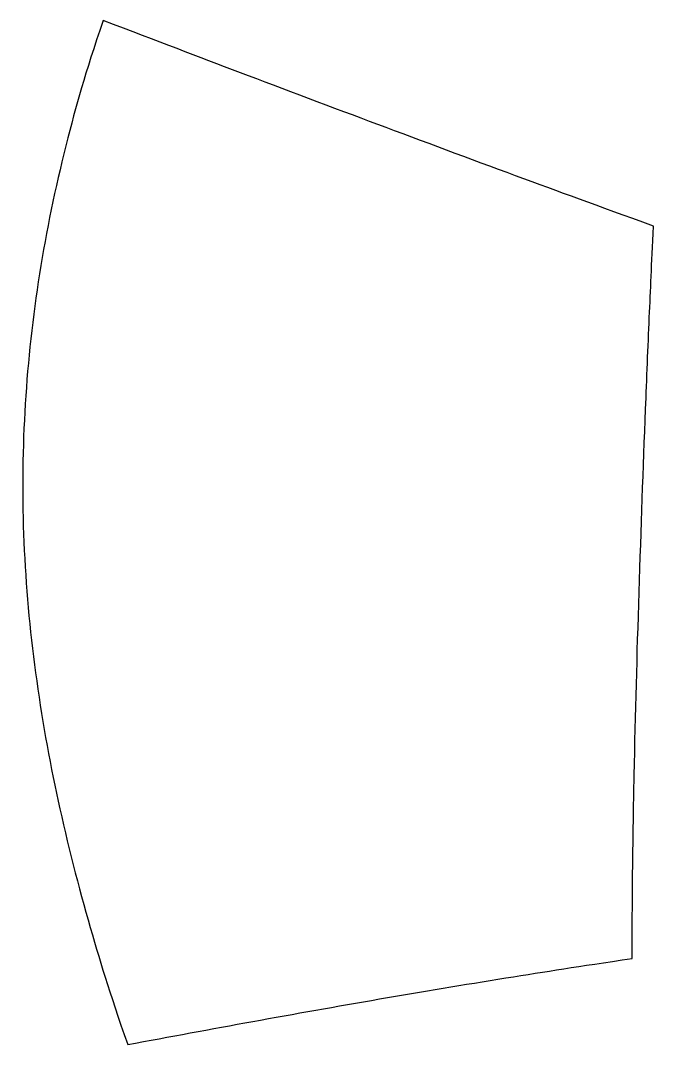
# Model space of a CAD drawing. Header units: millimetres. Extents: x -143 to -63, y -156 to -27.
import ezdxf

# ---------------------------------------------------------------- set-up
doc = ezdxf.new("R2010")
doc.units = ezdxf.units.MM

msp = doc.modelspace()

# ---------------------------------------------------------------- linework, layer by layer
at = {"color": 7, "linetype": 'Continuous', "lineweight": 25}
for points, knots in [([(-132.36, -27.03), (-134.71, -33.95), (-135.69, -37.43), (-138.4, -48.15), (-139.5, -53.45), (-142.09, -69.77), (-142.77, -80.77), (-141.98, -102.55), (-140.48, -113.69), (-137.11, -129.52), (-135.73, -135.01), (-132.77, -145.38), (-131.67, -148.96), (-129.27, -155.86)], [0, 0, 0, 0, 0.125, 0.125, 0.25, 0.25, 0.5, 0.5, 0.75, 0.75, 0.875, 0.875, 1, 1, 1, 1]), ([(-63.09, -52.91), (-70.41, -50.25), (-74.79, -48.65), (-86.11, -44.47), (-92.21, -42.2), (-103.35, -38.03), (-109.73, -35.62), (-120.43, -31.57), (-125.26, -29.73), (-132.36, -27.03)], [0, 0, 0, 0, 0.25, 0.25, 0.5, 0.5, 0.75, 0.75, 1, 1, 1, 1]), ([(-65.77, -145.04), (-65.76, -139.95), (-65.75, -137.39), (-65.66, -129.65), (-65.6, -125.96), (-65.35, -114.07), (-65.16, -107.08), (-64.64, -90.84), (-64.38, -83.4), (-63.94, -72.19), (-63.77, -68.06), (-63.46, -60.77), (-63.33, -57.98), (-63.09, -52.91)], [0, 0, 0, 0, 0.125, 0.125, 0.25, 0.25, 0.5, 0.5, 0.75, 0.75, 0.875, 0.875, 1, 1, 1, 1]), ([(-129.27, -155.86), (-118.72, -153.9), (-108.4, -152), (-92.16, -149.2), (-86.95, -148.33), (-76.42, -146.64), (-72.8, -146.08), (-65.77, -145.04)], [0, 0, 0, 0, 0.5, 0.5, 0.75, 0.75, 1, 1, 1, 1])]:
    msp.add_open_spline(points, degree=3, knots=knots, dxfattribs=at)

doc.saveas('drawing.dxf')
